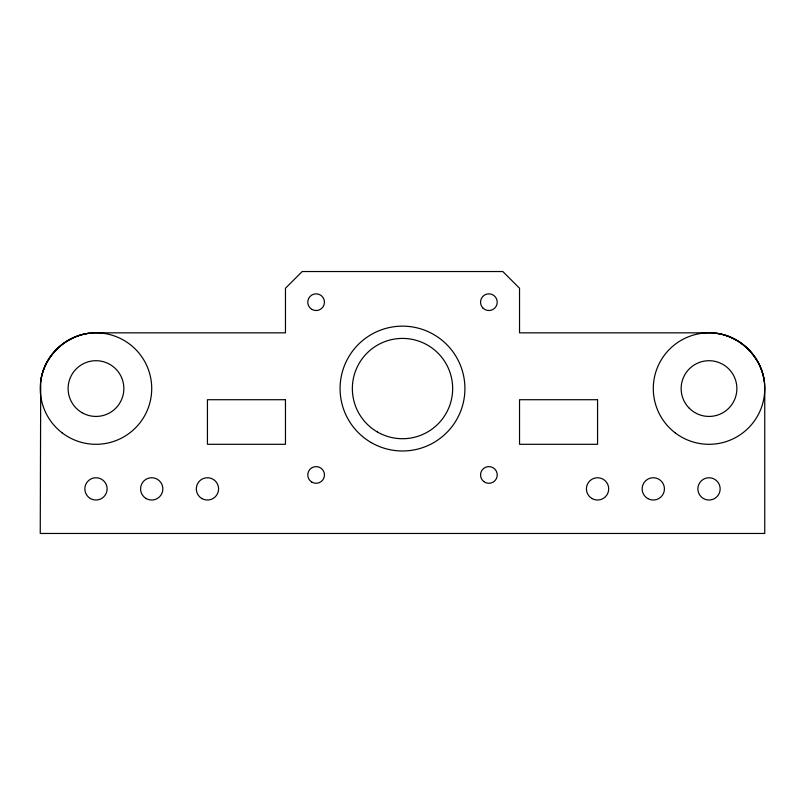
<?xml version="1.0" encoding="UTF-8"?>
<svg xmlns="http://www.w3.org/2000/svg" width="805" height="805" viewBox="0 0 805 805"><rect width="100%" height="100%" fill="white"/><g stroke="black" fill="none" stroke-linecap="round" stroke-linejoin="round"><path stroke-width="1.21" d="M40.723 381.288L40.25 533.463L764.75 533.463L764.75 388.563C765.374 358.778 738.809 332.213 709.024 332.837L519.537 332.837L519.537 288.25L502.813 271.537L302.187 271.537L285.463 288.25L285.463 332.837L95.976 332.837C68.828 332.405 43.842 354.311 40.723 381.288C44.084 356.887 64.299 336.661 88.711 333.31M716.289 333.31C740.701 336.661 760.916 356.887 764.277 381.288M285.463 399.713L207.438 399.713L207.438 444.3L285.463 444.3L285.463 399.713M597.562 399.713L519.537 399.713L519.537 444.3L597.562 444.3L597.562 399.713M675.093 432.778A55.726 55.726 0 0 0 764.277 395.839A55.726 55.726 0 0 0 687.691 337.084A55.726 55.726 0 0 0 675.093 432.778M62.055 432.778A55.726 55.726 0 0 0 151.239 395.839A55.726 55.726 0 0 0 74.654 337.084A55.726 55.726 0 0 0 62.055 432.778M311.938 482.185A8.362 8.362 0 0 0 324.475 474.95A8.362 8.362 0 0 0 311.938 467.715A8.362 8.362 0 0 0 311.938 482.185M311.938 309.422A8.362 8.362 0 0 0 324.475 302.187A8.362 8.362 0 0 0 311.938 294.942A8.362 8.362 0 0 0 311.938 309.422M483.765 481.561A8.362 8.362 0 0 0 497.168 476.077A8.362 8.362 0 0 0 485.717 467.212A8.362 8.362 0 0 0 483.765 481.561M482.97 308.094A8.362 8.362 0 0 0 496.957 304.35A8.362 8.362 0 0 0 486.723 294.107A8.362 8.362 0 0 0 482.97 308.094M82.05 412.703A27.863 27.863 0 0 0 123.849 388.563A27.863 27.863 0 0 0 82.05 364.434A27.863 27.863 0 0 0 82.05 412.703M689.311 408.276A27.863 27.863 0 0 0 735.931 395.778A27.863 27.863 0 0 0 701.809 361.656A27.863 27.863 0 0 0 689.311 408.276M146.138 498.537A11.149 11.149 0 0 0 162.862 488.887A11.149 11.149 0 0 0 146.138 479.227A11.149 11.149 0 0 0 146.138 498.537M647.713 498.537A11.149 11.149 0 0 0 664.437 488.887A11.149 11.149 0 0 0 647.713 479.227A11.149 11.149 0 0 0 647.713 498.537M90.412 498.537A11.149 11.149 0 0 0 107.125 488.887A11.149 11.149 0 0 0 90.412 479.227A11.149 11.149 0 0 0 90.412 498.537M703.449 498.537A11.149 11.149 0 0 0 720.163 488.887A11.149 11.149 0 0 0 703.449 479.227A11.149 11.149 0 0 0 703.449 498.537M591.987 498.537A11.149 11.149 0 0 0 608.701 488.887A11.149 11.149 0 0 0 591.987 479.227A11.149 11.149 0 0 0 591.987 498.537M201.874 498.537A11.149 11.149 0 0 0 218.588 488.887A11.149 11.149 0 0 0 201.874 479.227A11.149 11.149 0 0 0 201.874 498.537M377.424 432.003A50.162 50.162 0 0 0 452.662 388.563A50.162 50.162 0 0 0 377.424 345.134A50.162 50.162 0 0 0 377.424 432.003M371.286 442.619A62.418 62.418 0 0 0 464.918 388.563A62.418 62.418 0 0 0 371.286 334.508A62.418 62.418 0 0 0 371.286 442.619"/></g></svg>
